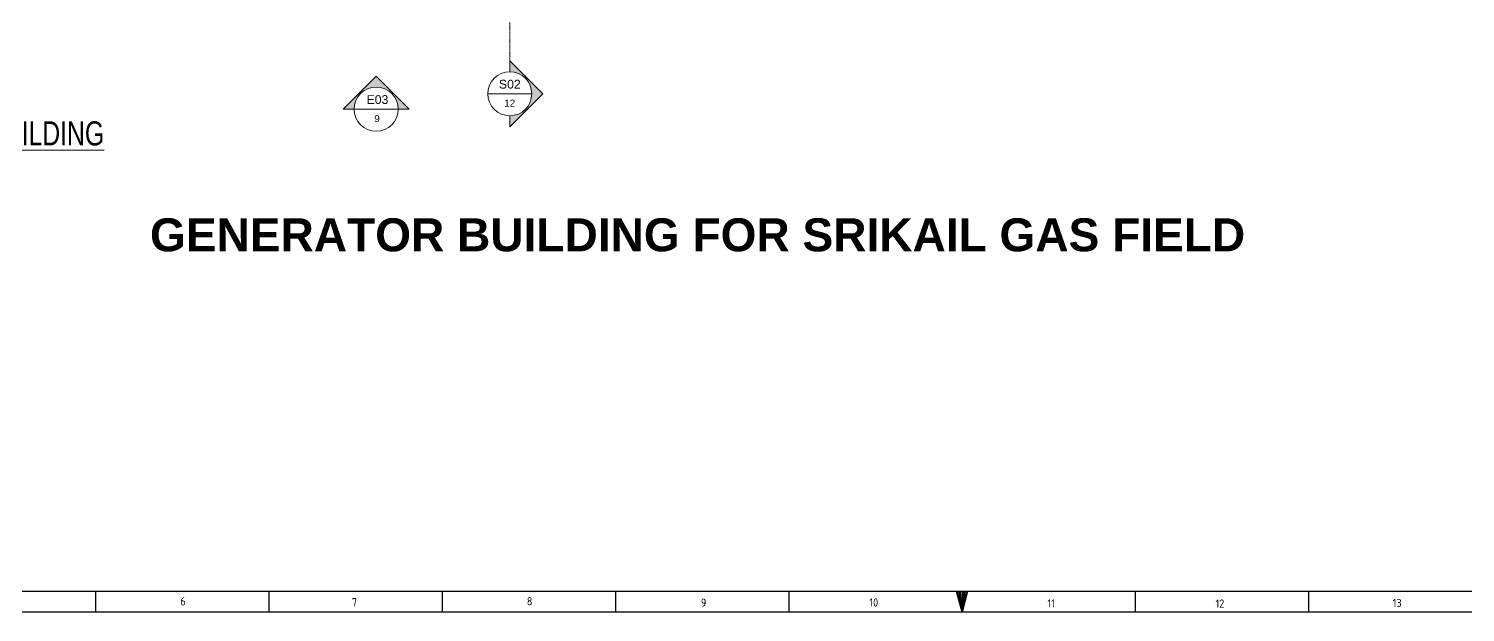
# Model space of a CAD drawing. Header units: inches. Extents: x 985 to 11353, y 526 to 2181.
# Drawn here: x 10140 to 10794, y 1067 to 1333 of the extents above; entities that cross this region are included whole.
import ezdxf
from ezdxf.enums import TextEntityAlignment as Align

# ---------------------------------------------------------------- set-up
doc = ezdxf.new("R2010")
doc.units = ezdxf.units.IN
doc.header["$MEASUREMENT"] = 0
doc.linetypes.add('ACAD_ISO12W100', pattern=[21, 12, -3, 0, -3, 0, -3])
doc.layers.add('CABLE ROUTE FOR TOTAL PLANE-EMBED 2_DWG$0$SILICAGEL BORDER', color=7, linetype='Continuous')
doc.layers.add('FREE-TEXT', color=7, linetype='Continuous')
doc.layers.add('Elevation Marker', color=252, linetype='Continuous', lineweight=15)
doc.layers.add('Text-01', color=253, linetype='Continuous', lineweight=15)
doc.styles.add('Arial', font='arial.ttf')
doc.styles.get("Standard").update_dxf_attribs({"font": 'isocp3.shx'})
doc.styles.add('Swiss721', font='swisscl.ttf')

# ---------------------------------------------------------------- blocks, each defined once
blk = doc.blocks.new('240A1')
at = {"color": 0, "lineweight": -3}
for p, q in [((1045485.22, 286251.35), (1045485.22, 286246.35)), ((1045527.27, 286251.35), (1045527.27, 286246.35)), ((1045569.32, 286251.35), (1045569.32, 286246.35)), ((1045611.37, 286251.35), (1045611.37, 286246.35)), ((1045653.42, 286251.35), (1045653.42, 286246.35)), ((1045695.47, 286251.35), (1045695.47, 286246.35)), ((1045737.52, 286251.35), (1045737.52, 286246.35)), ((1045779.57, 286251.35), (1045779.57, 286246.35))]:
    blk.add_line(p, q, dxfattribs=at)
at = {"color": 5, "lineweight": -3}
blk.add_lwpolyline([(1045274.97, 286840.35), (1046115.97, 286840.35), (1046115.97, 286246.35), (1045274.97, 286246.35)], close=True, dxfattribs=at)
at = {"color": 0, "lineweight": -3}
blk.add_lwpolyline([(1045279.97, 286835.35), (1046110.97, 286835.35), (1046110.97, 286251.35), (1045279.97, 286251.35)], close=True, dxfattribs=at)
at = {"lineweight": -3}
blk.add_lwpolyline([(1045695.47, 286246.35), (1045694.13, 286251.35), (1045696.81, 286251.35), (1045695.47, 286246.35), (1045694.46, 286251.35), (1045694.8, 286251.35), (1045695.47, 286246.35), (1045695.13, 286251.35), (1045695.8, 286251.35), (1045695.47, 286246.35), (1045696.14, 286251.35), (1045696.47, 286251.35), (1045695.47, 286246.35)], dxfattribs=at)
at = {"lineweight": -3, "char_height": 2, "attachment_point": 1}
for s, insert in [('6', (1045505.83, 286250.01)), ('7', (1045547.45, 286249.79)), ('8', (1045589.88, 286250.01)), ('9', (1045632.13, 286249.66)), ('10', (1045673, 286249.73)), ('11', (1045716.2, 286249.52)), ('12', (1045756.98, 286249.46)), ('13', (1045799.96, 286249.6))]:
    blk.add_mtext_dynamic_manual_height_columns(s, width=2, gutter_width=1, heights=[0], dxfattribs=dict(at, insert=insert))
blk = doc.blocks.new('*U90')
h = blk.add_hatch(color=252)
h.dxf.hatch_style = 1
h.paths.add_polyline_path([(500, 0), (750, 0), (0, 750), (-750, 0), (-500, 0, -0.414214), (0, 500, -0.414214)])
at = {"color": 6}
for p, q in [((0, 750), (-750, 0)), ((750, 0), (0, 750)), ((750, 0), (500, 0)), ((-500, 0), (-750, 0))]:
    blk.add_line(p, q, dxfattribs=at)
at = {"linetype": 'ByBlock', "lineweight": -2}
blk.add_line((-500, 0), (500, 0), dxfattribs=at)
blk.add_circle((0, 0), 500)
at = {"color": 3, "style": 'Arial'}
blk.add_attdef('S01', text='', height=200, dxfattribs=at).set_placement((0, 319), align=Align.TOP_CENTER)
at = {"color": 6, "style": 'Arial'}
blk.add_attdef('IN-201', text='', height=160, dxfattribs=at).set_placement((0, -133), align=Align.TOP_CENTER)

msp = doc.modelspace()

# ---------------------------------------------------------------- hatches: boundary and pattern name
at = {"layer": 'Elevation Marker'}
h = msp.add_hatch(color=256, dxfattribs=at)
h.dxf.hatch_style = 1
edge = h.paths.add_edge_path()
edge.add_line((10358.97, 1313.28), (10358.97, 1318.28))
edge.add_line((10358.97, 1318.28), (10373.97, 1303.28))
edge.add_line((10373.97, 1303.28), (10358.97, 1288.28))
edge.add_line((10358.97, 1288.28), (10358.97, 1293.28))
edge.add_ellipse((10358.97, 1303.28), major_axis=(-7.07, 7.07), ratio=1, start_angle=135, end_angle=225)
edge.add_ellipse((10358.97, 1303.28), major_axis=(-7.07, -7.07), ratio=1, start_angle=135, end_angle=225)

# ---------------------------------------------------------------- linework, layer by layer
at = {"layer": 'Elevation Marker', "linetype": 'ACAD_ISO12W100', "ltscale": 0.02}
msp.add_line((10358.97, 1318.28), (10358.97, 1819.27), dxfattribs=at)
at = {"layer": 'Elevation Marker'}
for p, q in [((10358.97, 1318.28), (10373.97, 1303.28)), ((10358.97, 1318.28), (10358.97, 1313.28)), ((10373.97, 1303.28), (10358.97, 1288.28)), ((10358.97, 1293.28), (10358.97, 1288.28))]:
    msp.add_line(p, q, dxfattribs=at)
at = {"layer": 'Elevation Marker', "linetype": 'ByBlock'}
for p, q in [((10368.97, 1303.28), (10348.97, 1303.28)), ((10348.97, 1303.28), (10368.97, 1303.28))]:
    msp.add_line(p, q, dxfattribs=at)
at = {"layer": 'Elevation Marker', "extrusion": (0, 0, -1)}
msp.add_ellipse((10358.97, 1303.28), major_axis=(-7.07, 7.07), ratio=1, start_param=5.497787, end_param=11.780972, dxfattribs=at)

# ---------------------------------------------------------------- block references
at = {"layer": 'CABLE ROUTE FOR TOTAL PLANE-EMBED 2_DWG$0$SILICAGEL BORDER', "color": 7, "xscale": 1.875, "yscale": 1.875, "zscale": 1.875}
msp.add_blockref('240A1', (-1950114.32, -535644.44), dxfattribs=at)
at = {"layer": 'Elevation Marker'}
ref = msp.add_blockref('*U90', (10298.17, 1296.26), dxfattribs=dict(at, xscale=-0.01999999998952262, yscale=0.01999999998952262, zscale=0.02))
ref.add_attrib('IN-201', '9', dxfattribs={"layer": '0', "color": 6, "height": 3.2, "style": 'Arial'}).set_placement((10298.58, 1293.61), align=Align.TOP_CENTER)
ref.add_attrib('S01', 'E03', dxfattribs={"layer": '0', "color": 3, "height": 4, "style": 'Arial'}).set_placement((10298.76, 1302.64), align=Align.TOP_CENTER)

# ---------------------------------------------------------------- texts
at = {"layer": 'Elevation Marker', "style": 'Arial'}
for tag, text, height, p in [('S02', 'De-A', 4, (10358.97, 1309.65)), ('12', 'IN-201', 3.2, (10358.97, 1300.63))]:
    msp.add_attdef(tag, text=text, height=height, dxfattribs=at).set_placement(p, align=Align.TOP_CENTER)
at = {"layer": 'FREE-TEXT', "insert": (10195.3, 1246.63), "char_height": 15, "attachment_point": 1}
msp.add_mtext_dynamic_manual_height_columns('{\\fArial|b1|i0|c0|p34;GENERATOR BUILDING FOR SRIKAIL GAS FIELD}', width=541.2788, gutter_width=1, heights=[0], dxfattribs=at)
at = {"layer": 'Text-01', "insert": (9995.49, 1290.76), "char_height": 10.986, "width": 187.071, "attachment_point": 1, "style": 'Swiss721'}
msp.add_mtext('{\\LPLAN OF GENERATOR BUILDING\\H0.5006x;\\l   }', dxfattribs=at)

doc.saveas('drawing.dxf')
